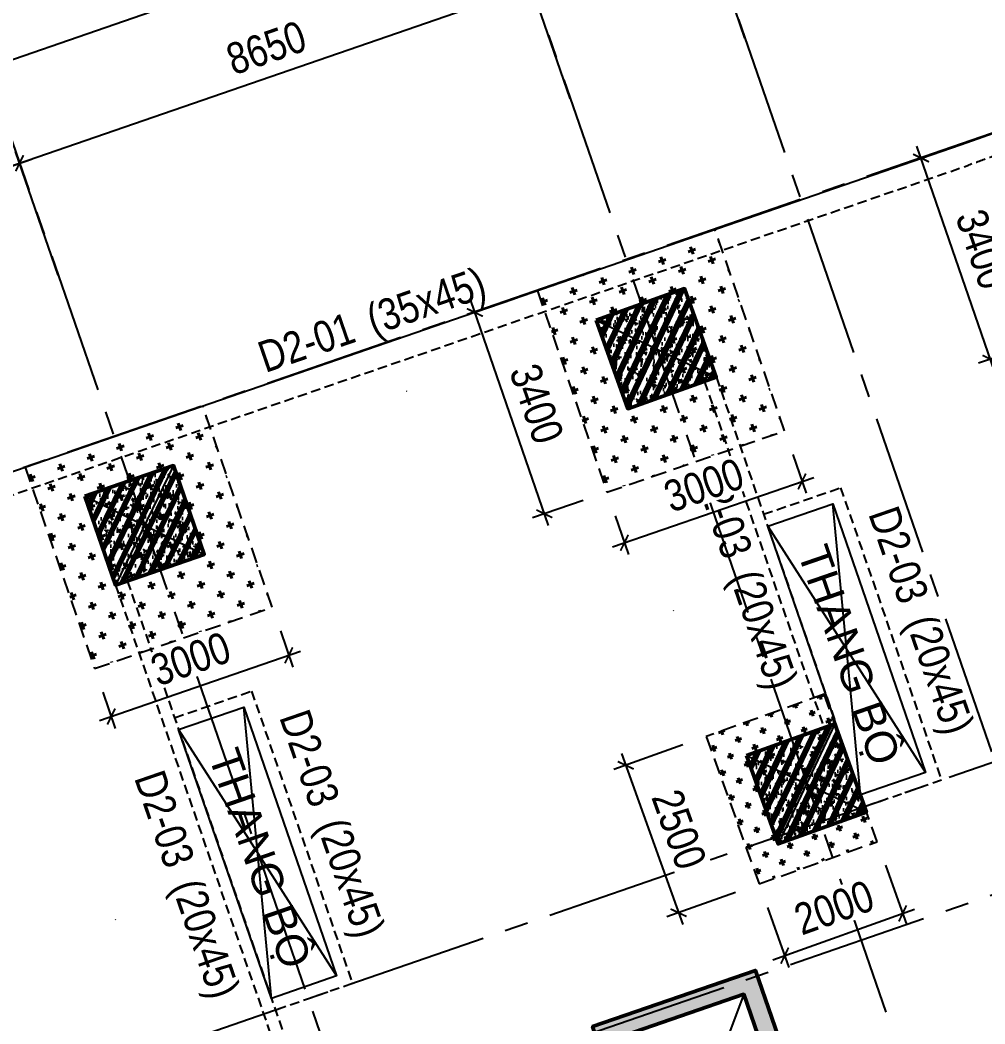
# Model space of a CAD drawing. Header units: millimetres. Extents: x -80883 to 1826631, y -376836 to 309394.
# Drawn here: x 1083966 to 1099371, y -304058 to -288030 of the extents above; entities that cross this region are included whole.
import ezdxf
from ezdxf.enums import TextEntityAlignment as Align

# ---------------------------------------------------------------- set-up
doc = ezdxf.new("R2010")
doc.units = ezdxf.units.MM
doc.header["$LTSCALE"] = 100
doc.header["$PDMODE"] = 32
doc.header["$PDSIZE"] = 2.5
for name, pattern in [('CENTER2', [1.125, 0.75, -0.125, 0.125, -0.125]), ('DASHED', [4.5, 3, -1.5]), ('HIDDEN', [0.375, 0.25, -0.125])]:
    doc.linetypes.add(name, pattern=pattern)
for name, color, linetype, lineweight in [('0-Hatch', 250, 'Continuous', 40), ('ccu12-Tencaukien', 9, 'Continuous', 15), ('KT-Net cot vach', 6, 'Continuous', 50)]:
    doc.layers.add(name, color=color, linetype=linetype, lineweight=lineweight)
for name, color, linetype in [('0-khuat', 3, 'HIDDEN'), ('A-GLAZ', 135, 'Continuous'), ('ccu11-Khuat', 9, 'DASHED'), ('ccu11-Thay', 7, 'Continuous'), ('ccu12-Text', 31, 'Continuous'), ('ccu12-Truc', 13, 'CENTER2'), ('KC2-DIM', 251, 'Continuous'), ('KT-Dim', 8, 'Continuous')]:
    doc.layers.add(name, color=color, linetype=linetype)
doc.styles.add('Arial', font='arial.ttf', dxfattribs={"width": 0.7})
doc.styles.add('Arial Narrow', font='ARIALN.TTF')
doc.dimstyles.new('ccu12-200', dxfattribs={"dimscale": 200, "dimtxt": 2.5, "dimasz": 1, "dimexe": 1, "dimexo": 2, "dimgap": 1, "dimtad": 1, "dimdec": 0, "dimrnd": 5, "dimdsep": 46, "dimtxsty": 'Arial Narrow', "dimblk": 'ARCHTICK', "dimcen": -1, "dimdle": 1, "dimclrd": 256, "dimclre": 256, "dimclrt": 3, "dimadec": 0, "dimazin": 2, "dimtfac": 0.1, "dimtdec": 0, "dimtmove": 0, "dimatfit": 1, "dimldrblk": 'ARCHTICK', "dimfxl": 1, "dimtvp": 0.8333333333333334, "dimtolj": 1, "dimtzin": 12, "dimarcsym": 0})
pattern_1 = [(49.99999999999999, (550, -550), (286.9040730403014, -25.10085399303804), [30, -330]), (355, (550, -550), (-55.50053344520001, 300.8768534800047), [24, -264]), (100.4514, (573.908672, -552.091736), (231.4037526856086, 275.7758168243814), [25.496076, -280.4568448]), (46.18420000000001, (550, -470), (426.8964194502578, -66.20760573160723), [45, -495]), (96.6356, (585.574698, -475.5173228), (373.8650822194813, 389.6471483601767), [38.2441152, -420.6852]), (351.1842, (550, -470), (373.8647780534509, 389.6474403701299), [36, -396]), (21, (590, -490), (238.7628208473847, -161.0475562661355), [30, -330]), (326.0000000000001, (590, -490), (97.32613276863269, 290.0600180187412), [24, -264]), (71.4514, (609.8968932, -503.4206424), (336.089051432596, 129.012198683981), [25.496076, -280.4568448]), (37.50000000000001, (550, -550), (4.863942126916267, 133.1575415325246), [0, -260.8, 0, -268, 0, -265]), (7.499999999999999, (550, -550), (105.2278149768594, 157.7646847529441), [0, -152.8, 0, -254.8, 0, -101]), (327.5, (460.8, -550), (213.5289744689636, -9.021948693751902), [0, -100, 0, -312, 0, -414]), (317.5, (420.8, -550), (233.2744677369545, 40.04199293292709), [0, -130, 0, -207.2, 0, -294]), (45, (550, -550), (-120.2081528017131, 120.2081528017131), []), (45, (550, -501), (-120.2081528017131, 120.2081528017131), [])]

# ---------------------------------------------------------------- blocks, each defined once
blk = doc.blocks.new('_ARCHTICK')
at = {"color": 0, "linetype": 'ByBlock', "const_width": 0.15}
blk.add_lwpolyline([(-0.5, -0.5), (0.5, 0.5)], dxfattribs=at)
blk = doc.blocks.new('*D965')
at = {"layer": 'Defpoints', "color": 0, "transparency": 16777216}
for p in [(363163.4852022186, -37115.10992757117), (306934.025148161, -51743.49375239976), (308410.2467223767, -56019.18170276831, 4.862310228169464e-05)]:
    blk.add_point(p, dxfattribs=at)
at = {"layer": 'KT-Dim', "lineweight": -2, "transparency": 16777216}
for p, q in [((363032.9430114967, -36737.011082768), (361621.9925326421, -32650.37255480103)), ((361876.3130504047, -32774.15088184165), (306744.9757257595, -51808.76484776071)), ((308279.7045316547, -55641.08285796514), (306868.7540528001, -51554.44432999816))]:
    blk.add_line(p, q, dxfattribs=at)
at = {"layer": 'KT-Dim', "lineweight": -2, "transparency": 16777216, "xscale": 200, "yscale": 200, "zscale": 200}
for p, rotation in [((361687.2636280031, -32839.42197720261), 19.0477163778953), ((306934.0251481611, -51743.49375239975), 199.0477163778953)]:
    blk.add_blockref('_ARCHTICK', p, dxfattribs=dict(at, rotation=rotation))
at = {"layer": 'KT-Dim', "color": 3, "transparency": 16777216, "insert": (334162.0591472954, -41861.09962134295), "char_height": 500, "attachment_point": 5, "rotation": 19.047716377895316, "style": 'Arial Narrow'}
blk.add_mtext('\\A1;57925', dxfattribs=at)
blk = doc.blocks.new('*D968')
at = {"layer": 'Defpoints', "color": 0, "transparency": 16777216}
for p in [(325037.6558218878, -47185.84754464898), (325785.2688217285, -49351.28433366484), (320302.8164631628, -51244.09075167369)]:
    blk.add_point(p, dxfattribs=at)
at = {"layer": 'KT-Dim', "lineweight": -2, "transparency": 16777216}
for p, q in [((319366.1533823207, -49143.92315043752), (325226.7059032066, -47120.57835778948)), ((325654.7304480092, -48973.18417102715), (324972.3866350281, -46996.79746333018)), ((320172.2780894435, -50865.99058903602), (319489.93427678, -48889.60388225899))]:
    blk.add_line(p, q, dxfattribs=at)
at = {"layer": 'KT-Dim', "lineweight": -2, "transparency": 16777216, "xscale": 200, "yscale": 200, "zscale": 200}
for p, rotation in [((325037.6558218877, -47185.84754464909), 19.04713796363416), ((319555.2034636396, -49078.6539635779), 199.0471379636342)]:
    blk.add_blockref('_ARCHTICK', p, dxfattribs=dict(at, rotation=rotation))
at = {"layer": 'KT-Dim', "color": 3, "transparency": 16777216, "insert": (322147.8487465513, -47701.89101067458), "char_height": 500, "attachment_point": 5, "rotation": 19.047137963634164, "style": 'Arial Narrow'}
blk.add_mtext('\\A1;5800', dxfattribs=at)
blk = doc.blocks.new('*D969')
at = {"layer": 'Defpoints', "color": 0, "transparency": 16777216}
for p in [(333214.0718389306, -44362.95521297028), (333961.6848392451, -46528.39200335836), (325785.2688217285, -49351.28433366484)]:
    blk.add_point(p, dxfattribs=at)
at = {"layer": 'KT-Dim', "lineweight": -2, "transparency": 16777216}
for p, q in [((333831.1464655257, -46150.29184072067), (333148.8026520709, -44173.90513165151)), ((324848.6057405687, -47251.1167315085), (333403.1219202494, -44297.68602611081)), ((325654.7304480092, -48973.18417102715), (324972.3866350281, -46996.79746332997))]:
    blk.add_line(p, q, dxfattribs=at)
at = {"layer": 'KT-Dim', "lineweight": -2, "transparency": 16777216, "xscale": 200, "yscale": 200, "zscale": 200}
for p, rotation in [((333214.0718389305, -44362.95521297042), 19.04713796363416), ((325037.6558218877, -47185.84754464889), 199.0471379636342)]:
    blk.add_blockref('_ARCHTICK', p, dxfattribs=dict(at, rotation=rotation))
at = {"layer": 'KT-Dim', "color": 3, "transparency": 16777216, "insert": (328977.2829341968, -45344.0416353707), "char_height": 500, "attachment_point": 5, "rotation": 19.047137963634164, "style": 'Arial Narrow'}
blk.add_mtext('\\A1;8650', dxfattribs=at)
blk = doc.blocks.new('*D970')
at = {"layer": 'Defpoints', "color": 0, "transparency": 16777216}
for p in [(336002.5605383844, -43400.23470679072), (336750.1735388606, -45565.67149764697), (333961.6848392451, -46528.39200335836)]:
    blk.add_point(p, dxfattribs=at)
at = {"layer": 'KT-Dim', "lineweight": -2, "transparency": 16777216}
for p, q in [((336619.6351651413, -45187.57133500928), (335937.2913515248, -43211.18462547196)), ((333025.0217576115, -44428.22439982984), (336191.6106197032, -43334.96551993125)), ((333831.1464655257, -46150.29184072067), (333148.8026520708, -44173.90513165131))]:
    blk.add_line(p, q, dxfattribs=at)
at = {"layer": 'KT-Dim', "lineweight": -2, "transparency": 16777216, "xscale": 200, "yscale": 200, "zscale": 200}
for p, rotation in [((336002.5605383844, -43400.23470679087), 19.04713796363416), ((333214.0718389304, -44362.95521297022), 199.0471379636342)]:
    blk.add_blockref('_ARCHTICK', p, dxfattribs=dict(at, rotation=rotation))
at = {"layer": 'KT-Dim', "color": 3, "transparency": 16777216, "insert": (334459.7352924451, -43451.23521644158), "char_height": 500, "attachment_point": 5, "rotation": 19.047137963634164, "style": 'Arial Narrow'}
blk.add_mtext('\\A1;2950', dxfattribs=at)
blk = doc.blocks.new('*D971')
at = {"layer": 'Defpoints', "color": 0, "transparency": 16777216}
for p in [(341485.0128966325, -41507.42828786184), (342232.6258974263, -43672.86507963808), (336750.1735388606, -45565.67149764697)]:
    blk.add_point(p, dxfattribs=at)
at = {"layer": 'KT-Dim', "lineweight": -2, "transparency": 16777216}
for p, q in [((342102.087523707, -43294.7649170004), (341419.7437097728, -41318.37820654304)), ((335813.5104570654, -43465.5038936504), (341674.0629779513, -41442.15910100234)), ((336619.6351651413, -45187.57133500928), (335937.2913515247, -43211.18462547187))]:
    blk.add_line(p, q, dxfattribs=at)
at = {"layer": 'KT-Dim', "lineweight": -2, "transparency": 16777216, "xscale": 200, "yscale": 200, "zscale": 200}
for p, rotation in [((341485.0128966324, -41507.42828786196), 19.04713796363416), ((336002.5605383843, -43400.23470679078), 199.0471379636342)]:
    blk.add_blockref('_ARCHTICK', p, dxfattribs=dict(at, rotation=rotation))
at = {"layer": 'KT-Dim', "color": 3, "transparency": 16777216, "insert": (338595.205821296, -42023.47175388744), "char_height": 500, "attachment_point": 5, "rotation": 19.047137963634164, "style": 'Arial Narrow'}
blk.add_mtext('\\A1;5800', dxfattribs=at)
blk = doc.blocks.new('LOI-B2-T1-PN')
at = {"layer": 'KT-Net cot vach'}
h = blk.add_hatch(dxfattribs=at)
h.set_pattern_fill('1BETONG2-BOP', color=250, scale=30, style=0, pattern_type=2)
h.set_pattern_definition([(69.04713795401962, (17329.27607425139, -10971.50260310754), (209.5408150160534, 52.4275389604423), [22.49999999999967, -247.4999999999974]), (14.04713795401967, (17329.27607425139, -10971.50260310754), (-112.9888797136512, 199.7186960031902), [17.99999999999967, -197.9999999999974]), (119.4985379540196, (17346.73780785338, -10967.13364041253), (96.55213107871269, 252.1461576231357), [19.12205699999967, -210.3426335999974]), (65.23133795401962, (17309.69531820272, -10914.78757870855), (318.8479477665745, 57.54985840890612), [33.74999999999934, -371.2499999999947]), (115.6827379540196, (17336.26598341321, -10909.99177388585), (169.6772687876662, 367.7426062021764), [28.6830864, -315.5139]), (10.23133795401963, (17309.69531820272, -10914.78757870855), (169.6769816806724, 367.7427387715611), [26.99999999999998, -296.9999999999997]), (40.04713795401962, (17342.94801941444, -10919.17595678411), (208.685901516953, -55.73324418241951), [22.5, -247.5]), (245.0471379540196, (17342.94801941444, -10919.17595678411), (226.3167839920097, -37.87819630967974), [17.99999999999967, -197.9999999999974]), (90.49853795401846, (17360.33850826626, -10923.8204049003), (206.6892795315937, 173.7225965344256), [19.12205699999998, -210.3426335999998]), (86.54713795401962, (17329.27607425139, -10971.50260310754), (-73.0343233223647, 68.21249018210884), [0, -195.6, 0, -201, 0, -198.75]), (23.54713795401962, (17329.27607425139, -10971.50260310754), (43.13773376636044, 135.5289346431329), [0, -114.6, 0, -191.1, 0, -75.75]), (346.5471379540196, (17266.03882204625, -10993.33514610148), (153.5869696668104, 45.86723397553281), [0, -75, 0, -234, 0, -310.5]), (336.5471379540196, (17237.68130984693, -11003.12552412564), (155.5764329255628, 85.4834131405494), [0, -97.5, 0, -155.4, 0, -220.5]), (334.0471379540196, (17329.27607425139, -10971.50260310754), (55.79802255084359, 114.6421854267248), []), (334.0471379540196, (17317.28286117152, -10936.76465066319), (55.79802255084359, 114.6421854267248), [])])
h.paths.add_polyline_path([(25769.44210547558, -4009.780734042346), (25606.26913840394, -3537.155530718795), (27638.55751273665, -2835.511772305064), (28487.05694148713, -5293.162829644221), (26454.76856718189, -5994.806588023377), (26193.69181985571, -5238.606262686721), (25910.11669786018, -5336.51004292554), (26269.09722542646, -6376.285490257374), (28868.53584372322, -5478.834171400697), (27824.22885449301, -2454.032870068273), (25224.79023616505, -3351.484188966162), (25485.86698347959, -4107.684514281049)])
at = {"layer": 'KC2-DIM', "ltscale": 0.5}
blk.add_lwpolyline([(27638.55751273665, -2835.511772305064), (26454.76856718189, -5994.806588023377)], dxfattribs=at)
at = {"layer": 'KT-Net cot vach'}
blk.add_lwpolyline([(25769.44210547558, -4009.780734042346), (25606.26913840394, -3537.155530718795), (27638.55751273665, -2835.511772305064), (28487.05694148713, -5293.162829644221), (26454.76856718189, -5994.806588023377), (26193.69181985571, -5238.606262686721), (25910.11669786018, -5336.51004292554), (26269.09722542646, -6376.285490257374), (28868.53584372322, -5478.834171400697), (27824.22885449301, -2454.032870068273), (25224.79023616505, -3351.484188966162), (25485.86698347959, -4107.684514281049)], close=True, dxfattribs=at)
blk = doc.blocks.new('*U157')
h = blk.add_hatch()
h.set_pattern_fill('VATLIEU04', color=250, scale=40, style=0, pattern_type=2)
h.set_pattern_definition(pattern_1)
h.paths.add_polyline_path([(-475, 475), (1025, 475), (1025, -1025), (-475, -1025)])
at = {"color": 6, "ltscale": 0.25}
blk.add_lwpolyline([(-475, 475), (1025, 475), (1025, -1025), (-475, -1025)], close=True, dxfattribs=at)
at = {"layer": 'Defpoints', "linetype": 'ByBlock', "ltscale": 30}
for p, q in [((1025, 475), (-475, -1025)), ((-475, 475), (1025, -1025))]:
    blk.add_line(p, q, dxfattribs=at)
blk = doc.blocks.new('*U159')
h = blk.add_hatch()
h.set_pattern_fill('VATLIEU04', color=250, scale=40, style=0, pattern_type=2)
h.set_pattern_definition(pattern_1)
h.paths.add_polyline_path([(-475, 475), (1025, 475), (1025, -1025), (-475, -1025)])
at = {"color": 6, "ltscale": 0.25}
blk.add_lwpolyline([(-475, 475), (1025, 475), (1025, -1025), (-475, -1025)], close=True, dxfattribs=at)
at = {"layer": 'Defpoints', "linetype": 'ByBlock', "ltscale": 30}
for p, q in [((1025, 475), (-475, -1025)), ((-475, 475), (1025, -1025))]:
    blk.add_line(p, q, dxfattribs=at)
blk = doc.blocks.new('*U151')
h = blk.add_hatch()
h.set_pattern_fill('VATLIEU04', color=250, scale=40, style=0, pattern_type=2)
h.set_pattern_definition(pattern_1)
h.paths.add_polyline_path([(-475, 475), (1025, 475), (1025, -1025), (-475, -1025)])
at = {"color": 6, "ltscale": 0.25}
blk.add_lwpolyline([(-475, 475), (1025, 475), (1025, -1025), (-475, -1025)], close=True, dxfattribs=at)
at = {"layer": 'Defpoints', "linetype": 'ByBlock', "ltscale": 30}
for p, q in [((1025, 475), (-475, -1025)), ((-475, 475), (1025, -1025))]:
    blk.add_line(p, q, dxfattribs=at)
blk = doc.blocks.new('MBDVCOTVACH-T2-T6-PN')
at = {"layer": 'KT-Net cot vach'}
for name, p, rotation in [('*U151', (25888.18390325899, 7638.490352074732, -5.460168145715594e-05), 19.6849732125525), ('*U159', (17721.48730440694, 4822.357944610761), 19.04713795399666), ('*U157', (28286.79614176205, 690.9878537511686), 19.6849732125525)]:
    blk.add_blockref(name, p, dxfattribs=dict(at, rotation=rotation))
blk = doc.blocks.new('*U693')
at = {"layer": 'ccu12-Tencaukien', "color": 8, "ltscale": 10000}
blk.add_line((360.6565736538532, -155.3215232637356), (354.4065714950475, -155.3215232637356), dxfattribs=at)
at = {"layer": 'ccu12-Text', "color": 2, "style": 'Arial Narrow', "width": 0.8}
blk.add_attdef('SH', text='', height=300, dxfattribs=at).set_placement((275.6048113084853, 5.864471777974813), align=Align.BOTTOM_RIGHT)
at = {"layer": 'ccu12-Text', "color": 31, "style": 'Arial Narrow', "width": 0.8}
for tag, p in [('(', (507.5315725744504, -75.41116959831947)), ('KT', (632.605666770517, -75.41116959831947)), (')', (962.8971199221714, -75.41116959831947))]:
    blk.add_attdef(tag, text='', height=250, dxfattribs=at).set_placement(p, align=Align.BOTTOM_LEFT)
blk = doc.blocks.new('MBKC-T2-PN')
at = {"layer": 'ccu11-Khuat', "ltscale": 0.5}
for p, q in [((27012.2395742652, 6945.604029365757), (28919.33472784376, 1421.764814098249)), ((27201.28958157869, 7010.873190671089), (29107.65810761135, 1489.138628506742)), ((17606.99794484093, 3698.461955893144), (20593.06324439915, -4950.579267927271)), ((17796.04795215442, 3763.731117198477), (20782.11325171264, -4885.310106621939))]:
    blk.add_line(p, q, dxfattribs=at)
at = {"layer": 'ccu11-Khuat', "ltscale": 0.5, "elevation": -2.677769264985028e-08}
blk.add_lwpolyline([(57386.55828894489, -12930.04420790478), (65794.96816600184, -10027.05643183063, 0.260495241581582), (69736.50495830015, -12426.6161779894), (99368.00793614518, -12426.6161779894, -0.2609853684017961), (101894.5837610736, -14307.26193159987), (105248.9736585456, -29866.61846812873, -0.450430548376512), (100589.6931814908, -35326.6158653514), (55455.61416863091, -35326.6158653514, -0.3270381078692864), (50922.90468503162, -31997.94642836676), (46413.0024276413, -18965.37748569861, 0.4276044270060953), (30445.87231722521, -12504.80555859185), (12824.43251889106, -18584.35473983688, -0.1315578741241553), (10225.70651983377, -18473.84767023224), (9061.065310114762, -18020.38528109412, -0.1846755877232493), (7455.469289202709, -16623.04162249499), (2976.957835427951, -9107.263866643538, -0.02202630655640508), (-406.9169527585618, -3413.254662496154, -0.399242345885018), (1800.966408062493, 257.1217708188342), (31224.41949791997, 10401.15608117677, -0.1203839840985261), (42572.85465626395, 11719.39024886949), (58379.85115727969, 7611.132730447047, -0.2258253160871416), (60186.44089432061, 5977.409135053749), (62085.54238365032, 488.0873970090761), (51857.30011690897, -3043.19410645077)], format="xyb", dxfattribs=at)
for points in [[(27954.9832413143, 4827.86114104127), (29183.80876988615, 5252.110855543695), (30796.12110335333, 582.1005109082907), (29567.29557428672, 157.8507962432341)], [(18549.74161189003, 1580.719067568658), (19778.56714046188, 2004.968782071082), (21390.87947392906, -2665.041562564322), (20162.05394486245, -3089.291277229378)]]:
    blk.add_lwpolyline(points, dxfattribs=at)
at = {"layer": 'ccu11-Thay', "elevation": -2.677769264985028e-08}
blk.add_lwpolyline([(31106.50862324028, 10730.72166345781, -0.1205795836710196), (42638.87427653908, 12063.859528495), (58473.93031160696, 7948.309303218033, -0.2272385897093211), (60513.964432284, 6101.209794561379), (65878.81921774126, -9405.815059417277, 0.2908633368540378), (69743.13952882006, -12076.6161779894), (99390.07919017388, -12076.6161779894, -0.2655275921417467), (102229.2245215473, -14198.71881677723), (105593.7353260962, -29805.02123810095, -0.4513714951595503), (100592.7770390881, -35676.6158653514), (55455.39553553029, -35676.6158653514, -0.3267809868965265), (50590.57907296135, -32107.86789232772), (46084.8424524439, -19087.33667168533, 0.427810969143063), (30575.2745344413, -12830.40558466513), (12920.16765186726, -18921.57020124164, -0.1330764012900887), (10109.49357222929, -18804.19336872117), (8937.306803341722, -18347.79305564612, -0.183720991931343), (7150.621857264778, -16795.18900673359), (2680.126648878446, -9292.86400619999, -0.02215701127767281), (-737.5723420327995, -3537.213185448665, -0.4024491153328594), (1696.95094252727, 591.477936539799), (31106.50862324028, 10730.72166345781)], format="xyb", dxfattribs=at)
at = {"layer": 'ccu11-Thay', "ltscale": 0.5, "elevation": -2.677769264985028e-08}
for points in [[(28020.25242818333, 4638.811059579544), (29060.02787547093, 4997.791587127082), (30541.80183483008, 705.8814049965586), (29502.02638752386, 346.9008773294627), (28020.25242824643, 4638.811059481115)], [(18615.01079870202, 1391.668986341509), (19654.78624598961, 1750.649513889046), (21136.56020534877, -2541.260668241477), (20096.78475804254, -2900.241195908573), (18615.01079876511, 1391.668986243079)]]:
    blk.add_lwpolyline(points, dxfattribs=at)
at = {"layer": 'KC2-DIM', "ltscale": 0.5, "elevation": -2.677769264985028e-08}
for points in [[(29502.02638749219, 346.9008776628762), (29060.0278755133, 4997.791586934938)], [(28020.25242824387, 4638.811059488566), (30541.80183476931, 705.8814050880028)], [(20096.78475801088, -2900.24119557516), (19654.78624603199, 1750.649513696902)], [(18615.01079876255, 1391.66898625053), (21136.560205288, -2541.260668150033)]]:
    blk.add_lwpolyline(points, dxfattribs=at)
blk = doc.blocks.new('MBKC-N-T2')
at = {"layer": '0-Hatch', "ltscale": 2}
h = blk.add_hatch(dxfattribs=at)
h.set_pattern_fill('CROSS', color=256, scale=1000, angle=109.047137953997, style=0)
h.set_pattern_definition([(109.0471379539969, (4060094.961571727, -6931287.109431718), (-317.8990851971258, 154.7261181275824), [124.9999999999991, -374.9999999999966]), (199.0471379539969, (4060133.64310126, -6931207.634660419), (-154.7261181275824, -317.8990851971258), [124.9999999999991, -374.9999999999965])])
h.paths.add_polyline_path([(27178.74739161716, 9374.480511591712), (24342.99617165653, 8395.442709210562), (25452.57303445367, 5181.591939069738), (28288.32418001979, 6160.629956934019)])
h = blk.add_hatch(dxfattribs=at)
h.set_pattern_fill('CROSS', color=256, scale=1000, angle=109.047137953997, style=0)
h.set_pattern_definition([(109.0471379539969, (4051915.746561347, -6934102.036973443), (-317.8990851971258, 154.7261181275824), [124.9999999999992, -374.9999999999966]), (199.0471379539969, (4051954.42809088, -6934022.562202143), (-154.7261181275824, -317.8990851971258), [124.9999999999991, -374.9999999999966])])
h.paths.add_polyline_path([(18999.53238123632, 6559.552969867596), (16163.78116127569, 5580.515167486446), (17273.35802407283, 2366.664397345623), (20109.10916963895, 3345.702415209904)])
h = blk.add_hatch(dxfattribs=at)
h.set_pattern_fill('CROSS', color=256, scale=833.3333333333331, angle=109.6849732125606, style=0)
h.set_pattern_definition([(109.6849732125606, (3454336.267836913, -5743991.226587309), (-266.3348440878298, 125.9813731480448), [104.1666666666666, -312.4999999999999]), (199.6849732125606, (3454367.7631802, -5743924.642876286), (-125.9813731480448, -266.3348440878298), [104.1666666666666, -312.4999999999999])])
h.paths.add_polyline_path([(28923.4669141632, 1954.277340594563), (27040.34907143074, 1280.580680083192), (27882.46989706974, -1073.31662333227), (29765.5877398022, -399.6199628208997)])
at = {"layer": '0-khuat', "ltscale": 10}
for points, elevation in [([(24342.9961716563, 8395.442709210503), (25452.57303445367, 5181.591939069738), (28288.32418001979, 6160.629956934019), (27178.74739161716, 9374.48051159177)], -0.0001092030034374706), ([(16163.78116127546, 5580.515167486388), (17273.35802407283, 2366.664397345623), (20109.10916963895, 3345.702415209904), (18999.53238123632, 6559.552969867655)], -5.460167590488056e-05)]:
    blk.add_lwpolyline(points, dxfattribs=dict(at, elevation=elevation))
blk.add_lwpolyline([(29765.5877398022, -399.6199628208997), (28923.4669141632, 1954.277340594563), (27040.34907143074, 1280.580680083192), (27882.46989706974, -1073.31662333227)], close=True, dxfattribs=at)
blk = doc.blocks.new('*D1108')
at = {"layer": 'Defpoints', "color": 0, "ltscale": 0.5, "transparency": 16777216}
for p in [(1087991.231034566, -297403.7508574024, -5.460167590488056e-05), (1088256.394200448, -298171.7867397776), (1085155.48005909, -298382.7893679262, -5.460167590488056e-05)]:
    blk.add_point(p, dxfattribs=at)
at = {"layer": 'KC2-DIM', "lineweight": -2, "ltscale": 0.5, "transparency": 16777216}
for p, q in [((1088121.769502636, -297781.8509874658), (1088321.663434483, -298360.8368048093)), ((1085231.59315994, -299216.0944843364), (1088445.444265479, -298106.5175057427)), ((1085286.01852716, -298760.8894979896), (1085485.912459007, -299339.8753153332))]:
    blk.add_line(p, q, dxfattribs=at)
at = {"layer": 'KC2-DIM', "lineweight": -2, "ltscale": 0.5, "transparency": 16777216, "xscale": 200, "yscale": 200, "zscale": 200}
for p, rotation in [((1088256.394200448, -298171.7867397776), 19.04715226114521), ((1085420.643224972, -299150.8252503015), 199.0471522611452)]:
    blk.add_blockref('_ARCHTICK', p, dxfattribs=dict(at, rotation=rotation))
at = {"layer": 'KC2-DIM', "color": 3, "ltscale": 0.5, "transparency": 16777216, "insert": (1086689.937709106, -298230.9462886772), "char_height": 500, "attachment_point": 5, "rotation": 19.047152261145214, "style": 'Arial Narrow', "bg_fill": 3, "box_fill_scale": 1.1, "bg_fill_color": 256, "bg_fill_true_color": 13158600, "bg_fill_transparency": 0}
blk.add_mtext('\\A1;3000', dxfattribs=at)
blk = doc.blocks.new('*D1109')
at = {"layer": 'Defpoints', "color": 0, "ltscale": 0.5, "transparency": 16777216}
for p in [(1092225.118206673, -292354.0110560615, -0.0001092030034374706), (1091226.770584123, -292698.6889836438), (1093334.695069471, -295567.8618262023, -0.0001092030034374706)]:
    blk.add_point(p, dxfattribs=at)
at = {"layer": 'KC2-DIM', "lineweight": -2, "ltscale": 0.5, "transparency": 16777216}
for p, q in [((1091847.01807661, -292484.5495241312), (1091037.720519091, -292763.9582176788)), ((1092401.616680955, -296101.5898188163), (1091161.501350088, -292509.6389186121)), ((1092956.594939407, -295698.400294272), (1092147.297381888, -295977.8089878195))]:
    blk.add_line(p, q, dxfattribs=at)
at = {"layer": 'KC2-DIM', "lineweight": -2, "ltscale": 0.5, "transparency": 16777216, "xscale": 200, "yscale": 200, "zscale": 200}
for p, rotation in [((1091226.770584123, -292698.6889836438), 109.0471522611386), ((1092336.34744692, -295912.5397537846), 289.0471522611386)]:
    blk.add_blockref('_ARCHTICK', p, dxfattribs=dict(at, rotation=rotation))
at = {"layer": 'KC2-DIM', "color": 3, "ltscale": 0.5, "transparency": 16777216, "insert": (1092211.918721884, -294157.0333651105), "char_height": 500, "attachment_point": 5, "rotation": 289.04715226113865, "style": 'Arial Narrow', "bg_fill": 3, "box_fill_scale": 1.1, "bg_fill_color": 256, "bg_fill_true_color": 13158600, "bg_fill_transparency": 0}
blk.add_mtext('\\A1;3400', dxfattribs=at)
blk = doc.blocks.new('*D1110')
at = {"layer": 'Defpoints', "color": 0, "ltscale": 0.5, "transparency": 16777216}
for p in [(1096170.446215037, -294588.8238083379, -0.0001092030034374706), (1096449.551682159, -295397.2435363597), (1093334.695069471, -295567.8618262022, -0.0001092030034374706)]:
    blk.add_point(p, dxfattribs=at)
at = {"layer": 'KC2-DIM', "lineweight": -2, "ltscale": 0.5, "transparency": 16777216}
for p, q in [((1096300.984617419, -294966.92396108), (1096514.82088335, -295586.2936127308)), ((1093424.750460222, -296441.5507554149), (1096638.60175853, -295331.9743351688)), ((1093465.233471853, -295945.9619789443), (1093679.069737784, -296565.3316305951))]:
    blk.add_line(p, q, dxfattribs=at)
at = {"layer": 'KC2-DIM', "lineweight": -2, "ltscale": 0.5, "transparency": 16777216, "xscale": 200, "yscale": 200, "zscale": 200}
for p, rotation in [((1096449.551682159, -295397.2435363597), 19.04714230705697), ((1093613.800536593, -296376.281554224), 199.047142307057)]:
    blk.add_blockref('_ARCHTICK', p, dxfattribs=dict(at, rotation=rotation))
at = {"layer": 'KC2-DIM', "color": 3, "ltscale": 0.5, "transparency": 16777216, "insert": (1094883.095180539, -295456.4028131164), "char_height": 500, "attachment_point": 5, "rotation": 19.047142307056966, "style": 'Arial Narrow', "bg_fill": 3, "box_fill_scale": 1.1, "bg_fill_color": 256, "bg_fill_true_color": 13158600, "bg_fill_transparency": 0}
blk.add_mtext('\\A1;3000', dxfattribs=at)
blk = doc.blocks.new('*D1111')
at = {"layer": 'Defpoints', "color": 0, "ltscale": 0.5, "transparency": 16777216}
for p in [(1099551.272166606, -289817.8947749966), (1098350.551401488, -290232.4413723593), (1100660.182754601, -293029.8183033425)]:
    blk.add_point(p, dxfattribs=at)
at = {"layer": 'KC2-DIM', "lineweight": -2, "ltscale": 0.5, "transparency": 16777216}
for p, q in [((1099173.172003946, -289948.4331486522), (1098161.501320158, -290297.7105591871)), ((1099524.731176312, -293633.4149820351), (1098285.28221466, -290043.3912910295)), ((1100282.082591941, -293160.3566769981), (1099270.411908154, -293509.634087533))]:
    blk.add_line(p, q, dxfattribs=at)
at = {"layer": 'KC2-DIM', "lineweight": -2, "ltscale": 0.5, "transparency": 16777216, "xscale": 200, "yscale": 200, "zscale": 200}
for p, rotation in [((1098350.551401488, -290232.4413723593), 109.0471379539886), ((1099459.461989484, -293444.3649007052), 289.0471379539886)]:
    blk.add_blockref('_ARCHTICK', p, dxfattribs=dict(at, rotation=rotation))
at = {"layer": 'KC2-DIM', "color": 3, "ltscale": 0.5, "transparency": 16777216, "insert": (1099335.36643895, -291689.8222403924), "char_height": 500, "attachment_point": 5, "rotation": 289.04713795398857, "style": 'Arial Narrow', "bg_fill": 3, "box_fill_scale": 1.1, "bg_fill_color": 256, "bg_fill_true_color": 13158600, "bg_fill_transparency": 0}
blk.add_mtext('\\A1;3400', dxfattribs=at)
blk = doc.blocks.new('*D1135')
at = {"layer": 'Defpoints', "color": 0, "ltscale": 0.5, "transparency": 16777216}
for p in [(1094922.471106448, -299468.8730851886), (1095764.591932087, -301822.7703886041), (1094478.773956408, -302282.7794526056)]:
    blk.add_point(p, dxfattribs=at)
at = {"layer": 'KC2-DIM', "lineweight": -2, "ltscale": 0.5, "transparency": 16777216}
for p, q in [((1094545.847537901, -299603.6124172909), (1093448.341346496, -299996.2518152413)), ((1093569.283464718, -299740.5703649169), (1094546.143622459, -302471.0912368789)), ((1095387.96836354, -301957.5097207064), (1094290.462172135, -302350.1491186568))]:
    blk.add_line(p, q, dxfattribs=at)
at = {"layer": 'KC2-DIM', "lineweight": -2, "ltscale": 0.5, "transparency": 16777216, "xscale": 200, "yscale": 200, "zscale": 200}
for p, rotation in [((1093636.653130769, -299928.8821491902), 109.6849732125651), ((1094478.773956408, -302282.7794526056), 289.6849732125651)]:
    blk.add_blockref('_ARCHTICK', p, dxfattribs=dict(at, rotation=rotation))
at = {"layer": 'KC2-DIM', "color": 3, "ltscale": 0.5, "transparency": 16777216, "insert": (1094486.392603661, -300952.4683056529), "char_height": 500, "attachment_point": 5, "rotation": 289.6849732125651, "style": 'Arial Narrow', "bg_fill": 3, "box_fill_scale": 1.1, "bg_fill_color": 256, "bg_fill_true_color": 13158600, "bg_fill_transparency": 0}
blk.add_mtext('\\A1;2500', dxfattribs=at)
blk = doc.blocks.new('*D1136')
at = {"layer": 'Defpoints', "color": 0, "ltscale": 0.5, "transparency": 16777216}
for p in [(1097647.709774819, -301149.0737280928), (1095764.591932087, -301822.7703886042), (1098057.181565185, -302293.6298461938)]:
    blk.add_point(p, dxfattribs=at)
at = {"layer": 'KC2-DIM', "lineweight": -2, "ltscale": 0.5, "transparency": 16777216}
for p, q in [((1097782.449106921, -301525.6972966391), (1098124.551231236, -302481.941630467)), ((1095899.331264189, -302199.3939571506), (1096241.433388503, -303155.6382909784)), ((1095985.751938179, -303034.6961727563), (1098245.493349458, -302226.2601801426))]:
    blk.add_line(p, q, dxfattribs=at)
at = {"layer": 'KC2-DIM', "lineweight": -2, "ltscale": 0.5, "transparency": 16777216, "xscale": 200, "yscale": 200, "zscale": 200}
for p, rotation in [((1098057.181565185, -302293.6298461938), 19.68497321256892), ((1096174.063722452, -302967.3265067052), 199.6849732125689)]:
    blk.add_blockref('_ARCHTICK', p, dxfattribs=dict(at, rotation=rotation))
at = {"layer": 'KC2-DIM', "color": 3, "ltscale": 0.5, "transparency": 16777216, "insert": (1096962.260148573, -302201.7991163773), "char_height": 500, "attachment_point": 5, "rotation": 19.684973212568913, "style": 'Arial Narrow', "bg_fill": 3, "box_fill_scale": 1.1, "bg_fill_color": 256, "bg_fill_true_color": 13158600, "bg_fill_transparency": 0}
blk.add_mtext('\\A1;2000', dxfattribs=at)
blk = doc.blocks.new('Grid-ST-flat-3')
at = {"layer": 'ccu12-Truc', "ltscale": 30}
for p, q in [((369404.6687134803, -36752.1382002916), (304555.4537775333, -59141.20830987486)), ((335415.1609209013, -41698.85077767865), (354504.4526594841, -96990.36475386203)), ((332626.6722212732, -42661.57128335354), (351715.9639600302, -97953.08526004129)), ((324450.2562037199, -45484.46361355273), (343539.5479429879, -100775.9775917197)), ((348389.8671523776, -54057.7060485669), (307655.7401533651, -68121.08717252291)), ((349042.5590209738, -55948.20686175592), (308308.4320219613, -70011.58798571193))]:
    blk.add_line(p, q, dxfattribs=at)
at = {"layer": 'KT-Dim'}
dim = blk.add_aligned_dim(p1=(363163.4852022187, -37115.1099275712), p2=(308410.2467223767, -56019.18170276831, 4.862310228169464e-05), distance=-4523.354682656072, dimstyle='ccu12-200', dxfattribs=at)
dim.commit()
dim.dimension.update_dxf_attribs({"geometry": '*D965', "text_midpoint": (334162.0591472954, -41861.09962134295)})
for base, p1, p2, picture, middle in [((341485.0128966325, -41507.42828786184), (336750.1735388605, -45565.67149764694), (342232.6258974262, -43672.86507963808), '*D971', (338595.2058212961, -42023.47175388737)), ((336002.5605383844, -43400.23470679072), (333961.684839245, -46528.39200335833), (336750.1735388605, -45565.67149764694), '*D970', (334459.7352924451, -43451.23521644154)), ((333214.0718389306, -44362.95521297028), (325785.2688217285, -49351.2843336648), (333961.684839245, -46528.39200335833), '*D969', (328977.2829341968, -45344.04163537062)), ((325037.6558218878, -47185.84754464898), (320302.8164631627, -51244.09075167367), (325785.2688217285, -49351.2843336648), '*D968', (322147.8487465514, -47701.8910106745))]:
    dim = blk.add_linear_dim(base=base, p1=p1, p2=p2, angle=19.04713796417834, dimstyle='ccu12-200', dxfattribs=at)
    dim.commit()
    dim.dimension.update_dxf_attribs({"geometry": picture, "text_midpoint": middle})

msp = doc.modelspace()

# ---------------------------------------------------------------- linework, layer by layer
at = {"layer": 'A-GLAZ'}
msp.add_lwpolyline([(1098988.630658257, -290018.7321018141, -0.1205795836710196), (1110520.996311556, -288685.5942367769), (1126356.052346624, -292801.1444620539, -0.2272385897093211), (1128396.086467301, -294648.2439707106), (1133760.941252758, -310155.2688246892, 0.2908633368540378), (1137625.261563837, -312826.0699432613), (1167272.201225191, -312826.0699432613, -0.2655275921417467), (1170111.346556564, -314948.1725820492), (1173475.857361113, -330554.4750033729, -0.4513714951595503), (1168474.899074105, -336426.0696306233), (1123337.517570547, -336426.0696306233, -0.3267809868965265), (1118472.701107978, -332857.3216575996), (1113966.964487461, -319836.7904369573, 0.427810969143063), (1098457.396569458, -313579.8593499371), (1080802.289686884, -319671.0239665136, -0.1330764012900887), (1077991.615607246, -319553.6471339931), (1076819.428838359, -319097.2468209181, -0.183720991931343), (1075032.743892282, -317544.6427720055), (1070562.248683895, -310042.3177714719, -0.02215701127767281), (1067144.549692984, -304286.6669507206, -0.4024491153328594), (1069579.072977544, -300157.9758287321), (1098988.630658257, -290018.7321018141)], format="xyb", dxfattribs=at)

# ---------------------------------------------------------------- block references
for name, p in [('Grid-ST-flat-3', (758919.5391998056, -243129.7985158589)), ('MBKC-N-T2', (1067882.122035017, -300749.4537652719)), ('LOI-B2-T1-PN', (1067882.122035017, -300749.4537652719))]:
    msp.add_blockref(name, p)
at = {"layer": 'ccu12-Tencaukien', "extrusion": (4.376655619254604e-07, -9.80437330037572e-07, 0.9999999999994236)}
ref = msp.add_blockref('*U693', (1089633.755551769, -293466.0498235892, -0.1541610381571217), dxfattribs=dict(at, xscale=1.815893337873054, yscale=1.815893337873054, zscale=1.815893337873054, rotation=339.469833737933))
ref.add_attrib('KT', '(35x45)', dxfattribs={"color": 31, "extrusion": (4.376655619254604e-07, -9.80437330037572e-07, 0.9999999999994236), "height": 499.9999999999999, "rotation": 19.02100700350106, "style": 'Arial Narrow'}).set_placement((1089659.935311705, -293209.0898646294, 0.7644066856578906), align=Align.BOTTOM_LEFT)
ref.add_attrib('SH', 'D2-01', dxfattribs={"color": 2, "extrusion": (4.376655619254604e-07, -9.80437330037572e-07, 0.9999999999994236), "height": 499.9999999999999, "rotation": 19.02100700350106, "style": 'Arial Narrow'}).set_placement((1089404.898565985, -293300.4890247504, 0.7646177678287048), align=Align.BOTTOM_RIGHT)
at = {"layer": 'ccu12-Tencaukien', "extrusion": (-9.80437330037572e-07, -4.376655619254602e-07, 0.9999999999994236)}
ref = msp.add_blockref('*U693', (1094891.64376648, -296945.8755141124, 0.3341780820265257), dxfattribs=dict(at, xscale=1.815893337873054, yscale=1.815893337873054, zscale=1.815893337873054, rotation=249.4698337379082))
ref.add_attrib('KT', '(20x45)', dxfattribs={"color": 31, "extrusion": (-9.80437330037572e-07, -4.376655619254602e-07, 0.9999999999994236), "height": 499.9999999999999, "rotation": 289.0210070006092, "style": 'Arial Narrow'}).set_placement((1095148.603725439, -296972.0552740488, -0.9442874140702366), align=Align.BOTTOM_LEFT)
ref.add_attrib('SH', 'D2-03', dxfattribs={"color": 2, "extrusion": (-9.80437330037572e-07, -4.376655619254602e-07, 0.9999999999994236), "height": 499.9999999999999, "rotation": 289.0210070006092, "style": 'Arial Narrow'}).set_placement((1095057.204565319, -296717.0185283283, -0.9440763318994216), align=Align.BOTTOM_RIGHT)
ref = msp.add_blockref('*U693', (1097705.482359158, -297663.971728168, 0.3317335757679056), dxfattribs=dict(at, xscale=1.815893337873054, yscale=1.815893337873054, zscale=1.815893337873054, rotation=249.4698337379082))
ref.add_attrib('KT', '(20x45)', dxfattribs={"color": 31, "extrusion": (-9.80437330037572e-07, -4.376655619254602e-07, 0.9999999999994236), "height": 499.9999999999999, "rotation": 289.0210070006092, "style": 'Arial Narrow'}).set_placement((1097962.442318117, -297690.1514881044, -0.9467319203288564), align=Align.BOTTOM_LEFT)
ref.add_attrib('SH', 'D2-03', dxfattribs={"color": 2, "extrusion": (-9.80437330037572e-07, -4.376655619254602e-07, 0.9999999999994236), "height": 499.9999999999999, "rotation": 289.0210070006092, "style": 'Arial Narrow'}).set_placement((1097871.043157997, -297435.1147423838, -0.9465208381580419), align=Align.BOTTOM_RIGHT)
ref = msp.add_blockref('*U693', (1088300.240730051, -300911.1138025434, 0.3423759880197448), dxfattribs=dict(at, xscale=1.815893337873054, yscale=1.815893337873054, zscale=1.815893337873054, rotation=249.4698337379082))
ref.add_attrib('KT', '(20x45)', dxfattribs={"color": 31, "extrusion": (-9.80437330037572e-07, -4.376655619254602e-07, 0.9999999999994236), "height": 499.9999999999999, "rotation": 289.0210070006092, "style": 'Arial Narrow'}).set_placement((1088557.200689011, -300937.2935624799, -0.9360895080770171), align=Align.BOTTOM_LEFT)
ref.add_attrib('SH', 'D2-03', dxfattribs={"color": 2, "extrusion": (-9.80437330037572e-07, -4.376655619254602e-07, 0.9999999999994236), "height": 499.9999999999999, "rotation": 289.0210070006092, "style": 'Arial Narrow'}).set_placement((1088465.801528891, -300682.2568167594, -0.9358784259062027), align=Align.BOTTOM_RIGHT)
ref = msp.add_blockref('*U693', (1085983.680384308, -301880.7244937746, 0.3450715953127214), dxfattribs=dict(at, xscale=1.815893337873054, yscale=1.815893337873054, zscale=1.815893337873054, rotation=249.4698337379082))
ref.add_attrib('KT', '(20x45)', dxfattribs={"color": 31, "extrusion": (-9.80437330037572e-07, -4.376655619254602e-07, 0.9999999999994236), "height": 499.9999999999999, "rotation": 289.0210070006092, "style": 'Arial Narrow'}).set_placement((1086240.640343267, -301906.9042537111, -0.9333939007840407), align=Align.BOTTOM_LEFT)
ref.add_attrib('SH', 'D2-03', dxfattribs={"color": 2, "extrusion": (-9.80437330037572e-07, -4.376655619254602e-07, 0.9999999999994236), "height": 499.9999999999999, "rotation": 289.0210070006092, "style": 'Arial Narrow'}).set_placement((1086149.241183147, -301651.8675079906, -0.9331828186132262), align=Align.BOTTOM_RIGHT)
at = {"layer": 'KC2-DIM', "ltscale": 0.5}
msp.add_blockref('MBKC-T2-PN', (1067882.122035017, -300749.4537652719), dxfattribs=at)
at = {"layer": 'KC2-DIM'}
msp.add_blockref('MBDVCOTVACH-T2-T6-PN', (1067882.122035017, -300749.4537652719), dxfattribs=at)

# ---------------------------------------------------------------- texts
at = {"layer": 'ccu12-Tencaukien', "color": 31, "style": 'Arial'}
for p in [(1096372.337793711, -296525.460698318), (1086967.09616423, -299772.602771556)]:
    msp.add_text('THANG BỘ', height=499.9999999999998, rotation=289.0471379504801, dxfattribs=at).set_placement(p)

# ---------------------------------------------------------------- next in the draw order: dimensions: what is measured, and where the dimension line sits
at = {"layer": 'KC2-DIM', "ltscale": 0.5}
for p1, p2, distance, picture, middle in [((1100660.182754601, -293029.8183033425), (1099551.272166606, -289817.8947749966), 1270.2673880607088, '*D1111', (1099335.36643895, -291689.8222403924)), ((1093334.695069471, -295567.8618262021, -0.0001092030034374706), (1092225.118206673, -292354.0110560614, -0.0001092030034374706), 1056.1727364469725, '*D1109', (1092211.918721884, -294157.0333651105)), ((1085155.48005909, -298382.7893679262, -5.460167590488056e-05), (1087991.231034566, -297403.7508574024, -5.460167590488056e-05), -812.5211512055672, '*D1108', (1086689.937709106, -298230.9462886772)), ((1094922.471106448, -299468.8730851887), (1095764.591932087, -301822.7703886041), -1365.6266713647028, '*D1135', (1094486.392603661, -300952.4683056529))]:
    dim = msp.add_aligned_dim(p1=p1, p2=p2, distance=distance, dimstyle='ccu12-200', override={"dimfxl": 150, "dimtfill": 1}, dxfattribs=at)
    dim.commit()
    dim.dimension.update_dxf_attribs({"geometry": picture, "text_midpoint": middle})

# ---------------------------------------------------------------- next in the draw order: dimensions: what is measured, and where the dimension line sits
for p1, p2, distance, picture, middle in [((1093334.695069471, -295567.8618262021, -0.0001092030034374706), (1096170.446215037, -294588.8238083379, -0.0001092030034374706), -855.2440110472693, '*D1110', (1094883.095180539, -295456.4028131164)), ((1095764.591932087, -301822.7703886041), (1097647.709774819, -301149.0737280928), -1215.5969128737472, '*D1136', (1096962.260148573, -302201.7991163773))]:
    dim = msp.add_aligned_dim(p1=p1, p2=p2, distance=distance, dimstyle='ccu12-200', override={"dimfxl": 150, "dimtfill": 1}, dxfattribs=at)
    dim.commit()
    dim.dimension.update_dxf_attribs({"geometry": picture, "text_midpoint": middle})

doc.saveas('drawing.dxf')
